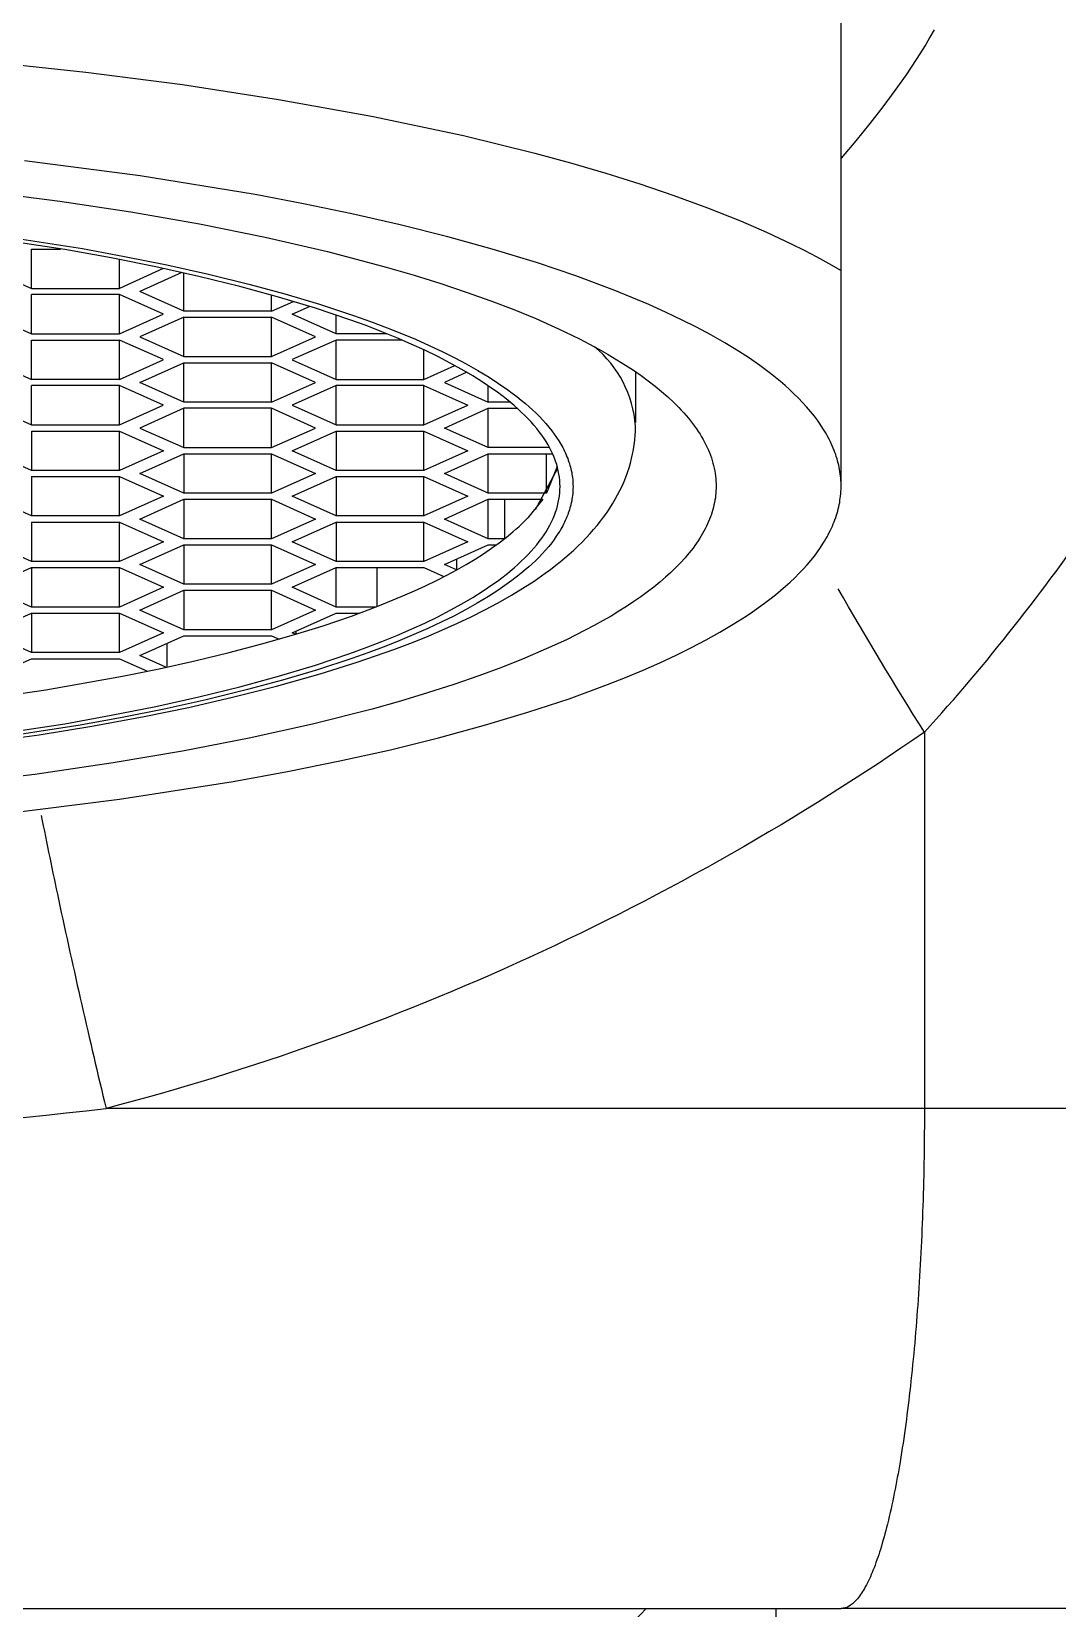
# Model space of a CAD drawing. Header units: millimetres. Extents: x 13335 to 13929, y 3069 to 3489.
# Drawn here: x 13774.94 to 13783.15, y 3171.49 to 3184.11 of the extents above; entities that cross this region are included whole.
import ezdxf

# ---------------------------------------------------------------- set-up
doc = ezdxf.new("R2010")
doc.units = ezdxf.units.MM
doc.header["$LTSCALE"] = 0.25
doc.layers.get('0').update_dxf_attribs({"color": 2})
for name, color, linetype in [('D', 2, 'Continuous'), ('DWG', 7, 'Continuous'), ('Make2D 표시선', 7, 'Continuous')]:
    doc.layers.add(name, color=color, linetype=linetype)

# ---------------------------------------------------------------- blocks, each defined once
blk = doc.blocks.new('A$C364C3DC7')
at = {"color": 2}
for p, q in [((27.937, 38.919), (28.17, 38.919)), ((27.937, 38.604), (27.937, 38.919)), ((27.586, 38.762), (27.937, 38.604)), ((28.641, 38.604), (28.641, 38.835)), ((28.992, 38.762), (28.641, 38.604)), ((29.141, 38.731), (28.804, 38.58)), ((28.985, 38.765), (28.993, 38.762)), ((29.156, 38.422), (29.156, 38.728)), ((27.937, 38.604), (28.641, 38.604)), ((28.641, 38.555), (27.937, 38.555)), ((27.937, 38.24), (27.937, 38.555)), ((28.641, 38.24), (28.641, 38.555)), ((28.993, 38.398), (28.641, 38.555)), ((29.156, 38.422), (28.804, 38.58)), ((29.859, 38.422), (29.859, 38.551)), ((29.859, 38.422), (30.033, 38.5)), ((27.586, 38.398), (27.937, 38.24)), ((28.641, 38.24), (28.992, 38.398)), ((29.156, 38.373), (28.804, 38.216)), ((29.859, 38.422), (29.156, 38.422)), ((29.156, 38.058), (29.156, 38.373)), ((29.156, 38.373), (29.859, 38.373)), ((29.859, 38.058), (29.859, 38.373)), ((30.211, 38.216), (29.859, 38.373)), ((30.022, 38.398), (30.162, 38.46)), ((30.374, 38.24), (30.023, 38.398)), ((30.374, 38.24), (30.374, 38.391)), ((27.937, 38.24), (28.641, 38.24)), ((30.784, 38.24), (30.374, 38.24)), ((27.937, 38.191), (28.641, 38.191)), ((27.937, 37.876), (27.937, 38.191)), ((28.993, 38.034), (28.641, 38.191)), ((28.641, 37.876), (28.641, 38.191)), ((28.804, 38.216), (29.156, 38.058)), ((29.859, 38.058), (30.211, 38.216)), ((30.374, 38.191), (30.022, 38.034)), ((30.901, 38.191), (30.374, 38.191)), ((30.374, 37.876), (30.374, 38.191)), ((31.078, 37.876), (31.078, 38.112)), ((27.586, 38.033), (27.937, 37.876)), ((28.641, 37.876), (28.992, 38.033)), ((28.804, 37.851), (29.156, 38.009)), ((29.156, 38.058), (29.859, 38.058)), ((29.156, 37.694), (29.156, 38.009)), ((29.156, 38.009), (29.859, 38.009)), ((29.859, 37.694), (29.859, 38.009)), ((30.211, 37.851), (29.859, 38.009)), ((30.023, 38.033), (30.374, 37.876)), ((31.078, 37.876), (31.325, 37.987)), ((28.641, 37.876), (27.937, 37.876)), ((29.156, 37.694), (28.804, 37.851)), ((29.859, 37.694), (30.211, 37.851)), ((30.374, 37.876), (31.078, 37.876)), ((31.422, 37.933), (31.241, 37.851)), ((31.241, 37.851), (31.592, 37.694)), ((27.937, 37.512), (27.937, 37.827)), ((28.641, 37.827), (27.937, 37.827)), ((28.641, 37.512), (28.641, 37.827)), ((28.993, 37.669), (28.641, 37.827)), ((30.374, 37.827), (30.022, 37.669)), ((30.374, 37.512), (30.374, 37.827)), ((31.078, 37.827), (30.374, 37.827)), ((31.078, 37.512), (31.078, 37.827)), ((31.078, 37.827), (31.429, 37.669)), ((31.592, 37.694), (31.592, 37.825)), ((27.586, 37.669), (27.937, 37.512)), ((28.641, 37.512), (28.992, 37.669)), ((29.156, 37.645), (28.804, 37.487)), ((29.859, 37.694), (29.156, 37.694)), ((29.859, 37.645), (29.156, 37.645)), ((29.156, 37.33), (29.156, 37.645)), ((30.211, 37.487), (29.859, 37.645)), ((29.859, 37.33), (29.859, 37.645)), ((30.023, 37.669), (30.374, 37.512)), ((31.078, 37.512), (31.429, 37.669)), ((31.241, 37.487), (31.592, 37.645)), ((31.768, 37.694), (31.592, 37.694)), ((31.592, 37.645), (31.825, 37.645)), ((31.592, 37.33), (31.592, 37.645)), ((27.937, 37.512), (28.641, 37.512)), ((27.937, 37.463), (28.641, 37.463)), ((27.937, 37.462), (27.937, 37.148)), ((28.641, 37.463), (28.993, 37.305)), ((28.641, 37.148), (28.641, 37.463)), ((28.804, 37.487), (29.156, 37.33)), ((29.859, 37.33), (30.211, 37.487)), ((30.022, 37.305), (30.374, 37.463)), ((30.374, 37.512), (31.078, 37.512)), ((30.374, 37.463), (31.078, 37.463)), ((30.374, 37.462), (30.374, 37.148)), ((31.078, 37.463), (31.429, 37.305)), ((31.078, 37.148), (31.078, 37.463)), ((31.592, 37.33), (31.241, 37.487)), ((27.937, 37.148), (27.586, 37.305)), ((28.993, 37.305), (28.641, 37.148)), ((28.804, 37.123), (29.156, 37.281)), ((29.156, 37.33), (29.859, 37.33)), ((29.156, 37.281), (29.156, 36.966)), ((29.156, 37.281), (29.859, 37.281)), ((29.859, 37.281), (30.211, 37.123)), ((29.859, 36.966), (29.859, 37.281)), ((30.374, 37.148), (30.023, 37.305)), ((31.429, 37.305), (31.078, 37.148)), ((31.241, 37.123), (31.592, 37.281)), ((32.083, 37.33), (31.592, 37.33)), ((31.592, 36.966), (31.592, 37.281)), ((31.592, 37.281), (32.107, 37.281)), ((32.059, 36.966), (32.059, 37.281)), ((28.641, 37.148), (27.937, 37.148)), ((27.937, 37.099), (28.641, 37.099)), ((27.937, 37.098), (27.937, 36.784)), ((28.641, 37.099), (28.993, 36.941)), ((28.641, 36.784), (28.641, 37.099)), ((29.156, 36.966), (28.804, 37.123)), ((30.211, 37.123), (29.859, 36.966)), ((30.022, 36.941), (30.374, 37.099)), ((31.078, 37.148), (30.374, 37.148)), ((30.374, 37.099), (30.374, 36.784)), ((30.374, 37.099), (31.078, 37.099)), ((31.078, 37.099), (31.429, 36.941)), ((31.078, 36.784), (31.078, 37.099)), ((31.592, 36.966), (31.241, 37.123)), ((31.97, 36.836), (32.148, 37.166)), ((32.145, 37.179), (32.059, 36.966)), ((29.859, 36.966), (29.156, 36.966)), ((32.059, 36.966), (31.592, 36.966)), ((27.937, 36.784), (27.586, 36.941)), ((28.993, 36.941), (28.641, 36.784)), ((28.804, 36.759), (29.156, 36.917)), ((29.156, 36.917), (29.156, 36.601)), ((29.156, 36.917), (29.859, 36.917)), ((29.859, 36.601), (29.859, 36.917)), ((29.859, 36.917), (30.211, 36.759)), ((30.374, 36.784), (30.022, 36.941)), ((31.429, 36.941), (31.078, 36.784)), ((31.241, 36.759), (31.592, 36.917)), ((31.592, 36.601), (31.592, 36.917)), ((31.592, 36.917), (32.028, 36.917)), ((31.724, 36.603), (31.724, 36.917)), ((32.028, 36.917), (31.91, 36.77)), ((28.641, 36.784), (27.937, 36.784)), ((27.937, 36.735), (28.641, 36.735)), ((27.937, 36.734), (27.937, 36.419)), ((28.641, 36.735), (28.993, 36.577)), ((28.641, 36.419), (28.641, 36.735)), ((29.156, 36.601), (28.804, 36.759)), ((30.211, 36.759), (29.859, 36.601)), ((30.022, 36.577), (30.374, 36.735)), ((31.078, 36.784), (30.374, 36.784)), ((30.374, 36.735), (30.374, 36.419)), ((30.374, 36.735), (31.078, 36.735)), ((31.078, 36.419), (31.078, 36.735)), ((31.078, 36.735), (31.429, 36.577)), ((31.592, 36.601), (31.241, 36.759)), ((31.898, 36.758), (31.885, 36.744)), ((31.898, 36.758), (31.91, 36.77)), ((29.859, 36.601), (29.156, 36.601)), ((31.722, 36.601), (31.592, 36.601)), ((27.937, 36.419), (27.586, 36.577)), ((28.993, 36.577), (28.641, 36.419)), ((28.804, 36.395), (29.156, 36.553)), ((29.156, 36.553), (29.156, 36.237)), ((29.156, 36.553), (29.859, 36.553)), ((29.859, 36.553), (30.211, 36.395)), ((29.859, 36.237), (29.859, 36.553)), ((30.374, 36.419), (30.022, 36.577)), ((31.429, 36.577), (31.078, 36.419)), ((31.241, 36.395), (31.592, 36.553)), ((31.592, 36.553), (31.657, 36.553)), ((31.659, 36.554), (31.66, 36.555)), ((27.586, 36.213), (27.937, 36.371)), ((28.641, 36.419), (27.937, 36.419)), ((27.937, 36.371), (28.641, 36.371)), ((27.937, 36.371), (27.937, 36.055)), ((28.641, 36.371), (28.993, 36.213)), ((28.641, 36.055), (28.641, 36.371)), ((29.156, 36.237), (28.804, 36.395)), ((30.211, 36.395), (29.859, 36.237)), ((30.022, 36.213), (30.374, 36.371)), ((31.078, 36.419), (30.374, 36.419)), ((30.374, 36.055), (30.374, 36.371)), ((30.374, 36.371), (31.078, 36.371)), ((30.703, 36.06), (30.703, 36.371)), ((31.078, 36.371), (31.238, 36.299)), ((31.337, 36.352), (31.241, 36.395)), ((31.341, 36.354), (31.341, 36.44)), ((27.937, 36.055), (27.586, 36.213)), ((28.993, 36.213), (28.641, 36.055)), ((29.859, 36.237), (29.156, 36.237)), ((30.374, 36.055), (30.022, 36.213)), ((28.804, 36.031), (29.156, 36.189)), ((29.156, 36.189), (29.859, 36.189)), ((29.156, 36.189), (29.156, 35.873)), ((29.859, 36.189), (30.211, 36.031)), ((29.859, 35.873), (29.859, 36.189)), ((27.586, 35.849), (27.937, 36.006)), ((28.641, 36.055), (27.937, 36.055)), ((27.937, 36.006), (27.937, 35.691)), ((27.937, 36.006), (28.641, 36.006)), ((28.641, 36.006), (28.993, 35.849)), ((28.641, 35.691), (28.641, 36.006)), ((29.156, 35.873), (28.804, 36.031)), ((30.211, 36.031), (29.859, 35.873)), ((30.022, 35.849), (30.374, 36.006)), ((30.691, 36.055), (30.374, 36.055)), ((30.374, 36.006), (30.561, 36.006)), ((27.937, 35.691), (27.586, 35.849)), ((28.993, 35.849), (28.641, 35.691)), ((28.804, 35.667), (29.156, 35.824)), ((29.859, 35.873), (29.156, 35.873)), ((29.156, 35.824), (29.859, 35.824)), ((29.859, 35.824), (29.918, 35.798)), ((30.049, 35.837), (30.022, 35.849)), ((30.056, 35.839), (30.056, 35.864)), ((29.022, 35.575), (29.022, 35.764)), ((27.586, 35.485), (27.937, 35.642)), ((28.641, 35.691), (27.937, 35.691)), ((27.937, 35.642), (28.641, 35.642)), ((28.641, 35.642), (28.865, 35.542)), ((29.013, 35.573), (28.804, 35.667))]:
    blk.add_line(p, q, dxfattribs=at)
at = {"layer": 'Make2D 표시선'}
for p, q in [((34.416, 38.747), (34.416, 42.127)), ((34.416, 37.033), (34.416, 38.747)), ((32.771, 37.937), (32.771, 37.531)), ((32.771, 37.5), (32.771, 37.502)), ((34.416, 37.012), (34.416, 37.033))]:
    blk.add_line(p, q, dxfattribs=at)
for points in [[(35.16, 40.672), (35.127, 40.614), (35.093, 40.556), (35.018, 40.436), (34.936, 40.313), (34.846, 40.186), (34.75, 40.056), (34.646, 39.922), (34.534, 39.785), (34.416, 39.645)], [(27.599, 40.417), (28.373, 40.334), (29.145, 40.234), (29.915, 40.116), (30.657, 39.982), (31.394, 39.826), (31.966, 39.685), (32.25, 39.607), (32.533, 39.525), (32.806, 39.439), (33.077, 39.348), (33.346, 39.249), (33.612, 39.143), (33.818, 39.054), (34.021, 38.959), (34.121, 38.909), (34.221, 38.857), (34.319, 38.803), (34.416, 38.747)], [(34.416, 37.033), (34.416, 37.051), (34.415, 37.068), (34.413, 37.086), (34.412, 37.103), (34.41, 37.121), (34.407, 37.138), (34.404, 37.156), (34.401, 37.173), (34.397, 37.19), (34.393, 37.207), (34.388, 37.224), (34.384, 37.241), (34.378, 37.258), (34.373, 37.275), (34.367, 37.291), (34.361, 37.308), (34.353, 37.326), (34.346, 37.345), (34.337, 37.363), (34.329, 37.381), (34.32, 37.398), (34.311, 37.416), (34.301, 37.433), (34.291, 37.45), (34.27, 37.484), (34.248, 37.517), (34.226, 37.55), (34.202, 37.582), (34.171, 37.619), (34.14, 37.656), (34.107, 37.692), (34.074, 37.727), (34.039, 37.761), (34.004, 37.794), (33.968, 37.826), (33.931, 37.858), (33.891, 37.891), (33.851, 37.923), (33.809, 37.955), (33.767, 37.986), (33.682, 38.045), (33.595, 38.102), (33.486, 38.169), (33.374, 38.232), (33.26, 38.293), (33.145, 38.351), (33.012, 38.414), (32.877, 38.475), (32.742, 38.532), (32.605, 38.587), (32.293, 38.704), (31.978, 38.81), (31.625, 38.918), (31.27, 39.016), (30.887, 39.112), (30.501, 39.2), (30.115, 39.281), (29.727, 39.354), (28.807, 39.504), (27.882, 39.624)], [(27.579, 39.376), (28.163, 39.301), (28.731, 39.215), (29.281, 39.119), (29.808, 39.013), (30.307, 38.898), (30.776, 38.775), (30.999, 38.71), (31.212, 38.643), (31.417, 38.575), (31.612, 38.505), (31.797, 38.434), (31.973, 38.362), (32.154, 38.281), (32.322, 38.2), (32.402, 38.158), (32.478, 38.117), (32.552, 38.075), (32.622, 38.033), (32.69, 37.991), (32.754, 37.949), (32.815, 37.906), (32.873, 37.864), (32.928, 37.821), (32.98, 37.779), (33.029, 37.736), (33.074, 37.693), (33.096, 37.672), (33.117, 37.651), (33.137, 37.629), (33.157, 37.608), (33.176, 37.587), (33.194, 37.565), (33.211, 37.544), (33.228, 37.523), (33.243, 37.501), (33.258, 37.48), (33.273, 37.459), (33.287, 37.438), (33.299, 37.417), (33.312, 37.395), (33.323, 37.374), (33.334, 37.353), (33.344, 37.332), (33.354, 37.311), (33.362, 37.29), (33.37, 37.269), (33.378, 37.249), (33.385, 37.228), (33.391, 37.207), (33.396, 37.186), (33.401, 37.166), (33.405, 37.145), (33.408, 37.124), (33.411, 37.104), (33.413, 37.083), (33.415, 37.063), (33.416, 37.043), (33.416, 37.022), (33.416, 37.004), (33.415, 36.985), (33.414, 36.967), (33.412, 36.948), (33.41, 36.929), (33.407, 36.911), (33.403, 36.892), (33.399, 36.873), (33.395, 36.854), (33.39, 36.835), (33.384, 36.816), (33.378, 36.797), (33.371, 36.778), (33.364, 36.759), (33.356, 36.74), (33.348, 36.721), (33.339, 36.701), (33.329, 36.682), (33.319, 36.663), (33.308, 36.644), (33.297, 36.624), (33.285, 36.605), (33.272, 36.586), (33.259, 36.566), (33.246, 36.547), (33.231, 36.527), (33.216, 36.508), (33.201, 36.488), (33.185, 36.469), (33.168, 36.449), (33.132, 36.41), (33.094, 36.371), (33.054, 36.332), (33.011, 36.293), (32.965, 36.254), (32.917, 36.215), (32.867, 36.176), (32.813, 36.138), (32.758, 36.099), (32.699, 36.06), (32.638, 36.022), (32.575, 35.983), (32.508, 35.945), (32.44, 35.907), (32.368, 35.869), (32.218, 35.794), (32.057, 35.72), (31.886, 35.647), (31.706, 35.575), (31.516, 35.505), (31.316, 35.436), (31.107, 35.368), (30.889, 35.303), (30.663, 35.239), (30.185, 35.117), (29.679, 35.005), (29.146, 34.901), (28.591, 34.808), (27.964, 34.717), (27.32, 34.64)], [(32.271, 37.018), (32.27, 37.004), (32.27, 36.989), (32.269, 36.975), (32.268, 36.961), (32.266, 36.946), (32.264, 36.932), (32.262, 36.918), (32.26, 36.904), (32.257, 36.89), (32.253, 36.875), (32.25, 36.861), (32.246, 36.848), (32.242, 36.834), (32.237, 36.82), (32.233, 36.806), (32.228, 36.793), (32.222, 36.778), (32.216, 36.763), (32.209, 36.748), (32.202, 36.734), (32.195, 36.719), (32.188, 36.705), (32.18, 36.691), (32.172, 36.677), (32.164, 36.663), (32.155, 36.649), (32.137, 36.622), (32.119, 36.596), (32.1, 36.57), (32.076, 36.54), (32.051, 36.511), (32.026, 36.483), (31.999, 36.455), (31.972, 36.428), (31.945, 36.402), (31.916, 36.377), (31.888, 36.352), (31.853, 36.323), (31.817, 36.294), (31.781, 36.267), (31.745, 36.24), (31.67, 36.188), (31.594, 36.139), (31.503, 36.085), (31.41, 36.032), (31.316, 35.983), (31.221, 35.936), (31.11, 35.884), (30.998, 35.835), (30.885, 35.788), (30.772, 35.743), (30.636, 35.692), (30.5, 35.643), (30.225, 35.553), (29.947, 35.47), (29.667, 35.395), (29.334, 35.313), (28.999, 35.239), (28.663, 35.172), (28.326, 35.111), (27.564, 34.993)], [(27.58, 39.041), (28.344, 38.922), (28.682, 38.86), (29.019, 38.793), (29.354, 38.718), (29.688, 38.636), (29.965, 38.561), (30.241, 38.478), (30.514, 38.388), (30.649, 38.34), (30.784, 38.289), (30.897, 38.244), (31.009, 38.197), (31.12, 38.148), (31.229, 38.096), (31.324, 38.049), (31.417, 38), (31.509, 37.948), (31.6, 37.893), (31.675, 37.844), (31.749, 37.793), (31.785, 37.766), (31.821, 37.739), (31.856, 37.711), (31.891, 37.682), (31.919, 37.657), (31.947, 37.632), (31.975, 37.605), (32.002, 37.579), (32.028, 37.551), (32.053, 37.523), (32.077, 37.494), (32.101, 37.464), (32.12, 37.438), (32.139, 37.412), (32.156, 37.385), (32.164, 37.372), (32.173, 37.358), (32.181, 37.344), (32.188, 37.33), (32.196, 37.316), (32.203, 37.301), (32.21, 37.287), (32.216, 37.272), (32.222, 37.257), (32.228, 37.242), (32.233, 37.229), (32.238, 37.215), (32.242, 37.202), (32.246, 37.188), (32.25, 37.174), (32.254, 37.16), (32.257, 37.146), (32.26, 37.132), (32.262, 37.118), (32.264, 37.104), (32.266, 37.09), (32.268, 37.075), (32.269, 37.061), (32.27, 37.047), (32.27, 37.032), (32.271, 37.018)], [(32.167, 37.018), (32.166, 37.043), (32.164, 37.068), (32.162, 37.094), (32.158, 37.119), (32.153, 37.145), (32.147, 37.17), (32.14, 37.196), (32.131, 37.222), (32.122, 37.247), (32.111, 37.273), (32.099, 37.299), (32.086, 37.325), (32.071, 37.352), (32.056, 37.378), (32.039, 37.404), (32.02, 37.43), (32.001, 37.457), (31.98, 37.483), (31.958, 37.509), (31.935, 37.536), (31.91, 37.562), (31.885, 37.588), (31.857, 37.615), (31.829, 37.641), (31.799, 37.668), (31.768, 37.694), (31.735, 37.72), (31.701, 37.747), (31.666, 37.773), (31.629, 37.799), (31.552, 37.852), (31.469, 37.904), (31.381, 37.956), (31.288, 38.007), (31.189, 38.058), (31.085, 38.109), (30.975, 38.159), (30.86, 38.209), (30.74, 38.257), (30.615, 38.306), (30.485, 38.353), (30.21, 38.446), (29.915, 38.535), (29.604, 38.62), (29.275, 38.7), (28.931, 38.776), (28.574, 38.848), (28.204, 38.914), (27.435, 39.03)], [(27.435, 35.006), (28.204, 35.122), (28.574, 35.189), (28.931, 35.26), (29.275, 35.336), (29.604, 35.417), (29.915, 35.502), (30.21, 35.591), (30.485, 35.683), (30.615, 35.731), (30.74, 35.779), (30.86, 35.828), (30.975, 35.877), (31.085, 35.927), (31.189, 35.978), (31.288, 36.029), (31.381, 36.08), (31.469, 36.132), (31.552, 36.184), (31.629, 36.237), (31.666, 36.263), (31.701, 36.289), (31.735, 36.316), (31.768, 36.342), (31.799, 36.369), (31.829, 36.395), (31.857, 36.421), (31.885, 36.448), (31.91, 36.474), (31.935, 36.501), (31.958, 36.527), (31.98, 36.553), (32.001, 36.58), (32.02, 36.606), (32.039, 36.632), (32.056, 36.658), (32.071, 36.685), (32.086, 36.711), (32.099, 36.737), (32.111, 36.763), (32.122, 36.789), (32.131, 36.815), (32.14, 36.84), (32.147, 36.866), (32.153, 36.892), (32.158, 36.917), (32.162, 36.943), (32.164, 36.968), (32.166, 36.993), (32.167, 37.018)], [(27.155, 34.92), (27.999, 35.034), (28.419, 35.103), (28.838, 35.18), (29.194, 35.252), (29.547, 35.333), (29.899, 35.422), (30.248, 35.521), (30.544, 35.613), (30.837, 35.715), (30.965, 35.764), (31.093, 35.815), (31.22, 35.869), (31.346, 35.925), (31.456, 35.977), (31.566, 36.032), (31.673, 36.09), (31.779, 36.15), (31.87, 36.205), (31.96, 36.263), (32.047, 36.325), (32.09, 36.356), (32.132, 36.389), (32.169, 36.418), (32.205, 36.448), (32.241, 36.479), (32.276, 36.51), (32.31, 36.542), (32.343, 36.575), (32.376, 36.609), (32.408, 36.643), (32.436, 36.675), (32.464, 36.708), (32.49, 36.741), (32.516, 36.775), (32.541, 36.809), (32.565, 36.845), (32.587, 36.881), (32.609, 36.917), (32.628, 36.952), (32.646, 36.987), (32.663, 37.022), (32.679, 37.058), (32.694, 37.095), (32.707, 37.132), (32.72, 37.169), (32.731, 37.207), (32.74, 37.243), (32.748, 37.279), (32.755, 37.315), (32.76, 37.352), (32.765, 37.389), (32.768, 37.426), (32.77, 37.463), (32.771, 37.5)], [(27.688, 34.399), (28.642, 34.518), (29.551, 34.66), (29.985, 34.739), (30.405, 34.824), (30.809, 34.914), (31.195, 35.009), (31.562, 35.109), (31.91, 35.214), (32.239, 35.322), (32.546, 35.435), (32.691, 35.492), (32.832, 35.551), (32.966, 35.61), (33.095, 35.67), (33.218, 35.731), (33.336, 35.792), (33.447, 35.854), (33.553, 35.917), (33.657, 35.983), (33.707, 36.017), (33.756, 36.051), (33.802, 36.085), (33.847, 36.119), (33.89, 36.153), (33.931, 36.187), (33.971, 36.221), (34.009, 36.255), (34.045, 36.29), (34.08, 36.325), (34.113, 36.359), (34.144, 36.394), (34.174, 36.428), (34.202, 36.463), (34.227, 36.497), (34.251, 36.532), (34.274, 36.566), (34.284, 36.583), (34.294, 36.6), (34.304, 36.617), (34.313, 36.634), (34.322, 36.651), (34.331, 36.669), (34.339, 36.686), (34.347, 36.703), (34.354, 36.72), (34.361, 36.737), (34.367, 36.754), (34.373, 36.772), (34.379, 36.789), (34.384, 36.806), (34.389, 36.823), (34.394, 36.84), (34.398, 36.857), (34.401, 36.875), (34.405, 36.892), (34.407, 36.909), (34.41, 36.926), (34.412, 36.943), (34.414, 36.961), (34.415, 36.978), (34.416, 36.995), (34.416, 37.012)], [(27.411, 35.299), (28.051, 35.393), (28.665, 35.502), (28.959, 35.561), (29.244, 35.624), (29.518, 35.691), (29.781, 35.76), (30.033, 35.832), (30.271, 35.906), (30.497, 35.983), (30.709, 36.063), (30.908, 36.144), (31.001, 36.185), (31.091, 36.226), (31.178, 36.268), (31.261, 36.31), (31.34, 36.353), (31.415, 36.396), (31.487, 36.439), (31.555, 36.482), (31.619, 36.525), (31.679, 36.569), (31.736, 36.612), (31.789, 36.656), (31.814, 36.678), (31.839, 36.7), (31.862, 36.722), (31.885, 36.744)]]:
    blk.add_lwpolyline(points, dxfattribs=at)
blk.add_arc((31.876, 37.442), 0.896, 3.8849, 50.7924, dxfattribs=at)

msp = doc.modelspace()

# ---------------------------------------------------------------- linework, layer by layer
at = {"layer": 'D'}
msp.add_line((13779.77001, 3171.39551), (13779.86073, 3171.49206), dxfattribs=at)
at = {"layer": 'DWG'}
for p, q in [((13782.08698, 3178.50128), (13782.08698, 3175.492)), ((13787.92032, 3175.49201), (13775.53778, 3175.492)), ((13759.42028, 3171.492), (13781.42032, 3171.492)), ((13783.92032, 3171.492), (13781.42032, 3171.492))]:
    msp.add_line(p, q, dxfattribs=at)
msp.add_arc((13770.42737, 3220.01168), 44.81291, 269.990951, 276.548318, dxfattribs=at)
for points, knots in [([(13782.08698, 3178.50128), (13782.33742, 3178.77431), (13782.81318, 3179.33939), (13783.46755, 3180.22622), (13784.06694, 3181.13917), (13784.61006, 3182.07526), (13785.10106, 3183.02953), (13785.69142, 3184.31599), (13786.56701, 3186.6032), (13787.2442, 3189.31116), (13787.66742, 3192.04235), (13787.79922, 3193.41148), (13787.84417, 3194.09556)], [0, 0, 0, 0, 0.0656876, 0.13082091, 0.19531108, 0.25921959, 0.32260854, 0.38551065, 0.51010335, 0.75632483, 0.87845216, 1, 1, 1, 1]), ([(13782.08711, 3178.50109), (13781.08981, 3177.81005), (13778.98182, 3176.60995), (13776.69788, 3175.79281), (13775.53785, 3175.49176)], [0, 0, 0, 0, 0.50308066, 1, 1, 1, 1]), ([(13775.01862, 3177.83487), (13775.06328, 3177.61103), (13775.168, 3177.10554), (13775.34084, 3176.32447), (13775.47133, 3175.76784), (13775.53778, 3175.492)], [0.511623733, 0.511623733, 0.511623733, 0.511623733, 0.650966839, 0.826778417, 1, 1, 1, 1]), ([(13797.92018, 3176.78054), (13797.92051, 3175.99693), (13797.86867, 3174.40941), (13797.6019, 3172.02242), (13797.11197, 3169.64107), (13796.33514, 3167.33214), (13795.18127, 3165.19694), (13793.61453, 3163.36118), (13791.70576, 3161.89976), (13789.56792, 3160.80069), (13787.29881, 3159.9865), (13784.9561, 3159.38025), (13782.57088, 3158.92853), (13779.3551, 3158.48351), (13775.30095, 3158.16047), (13770.42055, 3158.03917), (13765.54009, 3158.15798), (13761.48636, 3158.48488), (13758.27051, 3158.9294), (13755.8848, 3159.38001), (13753.54206, 3159.98636), (13751.27346, 3160.80075), (13749.13507, 3161.89763), (13747.22449, 3163.35813), (13745.66435, 3165.20016), (13744.50865, 3167.33323), (13743.72181, 3169.63862), (13743.23861, 3172.02145), (13742.98257, 3174.40909), (13742.91999, 3175.99642), (13742.92032, 3176.78047)], [0, 0, 0, 0, 0.03040975, 0.06157918, 0.09310389, 0.12459499, 0.15579399, 0.18669399, 0.21752071, 0.24847775, 0.27961256, 0.31089802, 0.34229664, 0.37377245, 0.4368464, 0.50000118, 0.56315578, 0.62622496, 0.65770143, 0.68910588, 0.72039478, 0.75152158, 0.78246808, 0.81330227, 0.8442155, 0.87540999, 0.90689404, 0.93841153, 0.9695731, 1, 1, 1, 1]), ([(13782.08698, 3175.492), (13782.08698, 3175.23184), (13782.07876, 3174.72122), (13782.04202, 3173.98), (13781.98258, 3173.29661), (13781.90287, 3172.69714), (13781.81842, 3172.26177), (13781.73973, 3171.97381), (13781.68172, 3171.8056), (13781.62158, 3171.67203), (13781.5594, 3171.57387), (13781.4946, 3171.50967), (13781.44302, 3171.492), (13781.42032, 3171.492)], [0, 0, 0, 0, 0.18815299, 0.3692639, 0.5366268, 0.68411116, 0.80648825, 0.85698907, 0.89989272, 0.93506471, 0.96268957, 0.98358074, 1, 1, 1, 1])]:
    msp.add_open_spline(points, degree=3, knots=knots, dxfattribs=at)
msp.add_open_spline([(13782.08698, 3178.50128), (13781.8494, 3178.87914), (13781.61856, 3179.2614), (13781.39681, 3179.64882)], degree=3, dxfattribs=at)
at = {"layer": 'Make2D 표시선'}
msp.add_line((13780.89751, 3171.49207), (13780.89751, 3163.04647), dxfattribs=at)

# ---------------------------------------------------------------- block references
at = {"layer": 'DWG'}
msp.add_blockref('A$C364C3DC7', (13747.00401, 3143.44695), dxfattribs=at)

doc.saveas('drawing.dxf')
